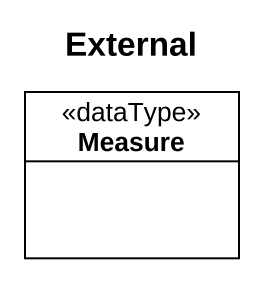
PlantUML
@startuml
title External
hide circle
hide empty members
class Measure <<dataType>>
@enduml
